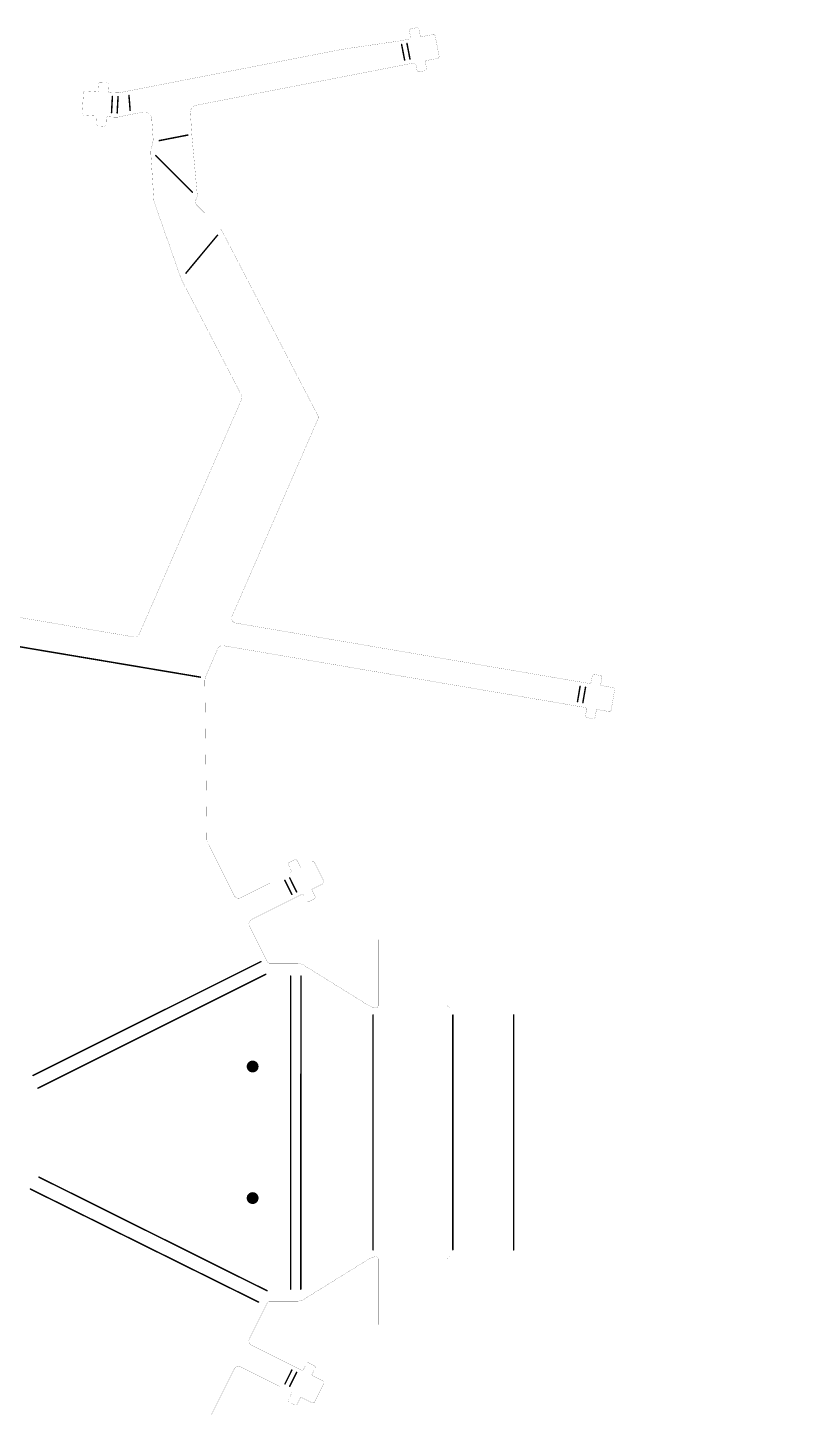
# Model space of a CAD drawing. Extents: x 325 to 617, y 86 to 372.
# Drawn here: x 390.8 to 471.2, y 230.5 to 372.1 of the extents above; entities that cross this region are included whole.
import ezdxf

# ---------------------------------------------------------------- set-up
doc = ezdxf.new("R2010")
doc.units = 0
for name, color, linetype in [('BOTTOMOVERLAY', 54, 'CONTINUOUS'), ('MECHANICAL1', 6, 'CONTINUOUS'), ('PADHOLELAYER', 156, 'CONTINUOUS')]:
    doc.layers.add(name, color=color, linetype=linetype)

msp = doc.modelspace()

# ---------------------------------------------------------------- linework, layer by layer
at = {"layer": 'BOTTOMOVERLAY', "const_width": 0.15}
for points in [[(429.22, 370.36), (429.53, 368.77)], [(429.77, 370.47), (430.08, 368.87)], [(399.43, 363.38), (399.52, 365.04)], [(400.01, 363.35), (400.1, 365.01)], [(401.22, 365.14), (401.34, 363.6)], [(404.33, 360.5), (407.26, 361.07)], [(403.97, 358.97), (407.73, 355.2)], [(407.07, 346.9), (410.31, 350.79)], [(380.28, 310.19), (408.55, 305.44)], [(447.28, 302.91), (447.55, 304.5)], [(447.83, 302.82), (448.11, 304.41)], [(417.23, 284.58), (417.94, 283.15)], [(417.73, 284.83), (418.44, 283.4)], [(391.38, 264.56), (414.76, 276.24)], [(391.88, 263.26), (415.26, 274.94)], [(417.82, 242.63), (417.83, 274.75)], [(418.87, 242.63), (418.88, 274.75)], [(426.29, 246.67), (426.29, 270.77)], [(434.48, 246.67), (434.48, 270.77)], [(440.72, 246.67), (440.72, 270.77)], [(391.98, 254.13), (415.4, 242.47)], [(391.11, 252.9), (414.52, 241.31)], [(417.24, 232.91), (417.95, 234.33)], [(417.73, 232.66), (418.44, 234.09)]]:
    msp.add_lwpolyline(points, dxfattribs=at)
at = {"layer": 'BOTTOMOVERLAY', "const_width": 0.075}
for points in [[(429.18, 370.36, 1), (429.26, 370.36, 1)], [(429.73, 370.47, 1), (429.81, 370.47, 1)], [(429.49, 368.77, 1), (429.57, 368.77, 1)], [(430.04, 368.87, 1), (430.12, 368.87, 1)], [(399.48, 365.04, 1), (399.55, 365.04, 1)], [(400.06, 365.01, 1), (400.14, 365.01, 1)], [(401.19, 365.14, 1), (401.26, 365.14, 1)], [(399.39, 363.38, 1), (399.47, 363.38, 1)], [(399.97, 363.35, 1), (400.05, 363.35, 1)], [(401.3, 363.6, 1), (401.37, 363.6, 1)], [(407.23, 361.07, 1), (407.3, 361.07, 1)], [(404.29, 360.5, 1), (404.37, 360.5, 1)], [(403.94, 358.97, 1), (404.01, 358.97, 1)], [(407.69, 355.2, 1), (407.76, 355.2, 1)], [(410.27, 350.79, 1), (410.35, 350.79, 1)], [(407.03, 346.9, 1), (407.11, 346.9, 1)], [(408.51, 305.44, 1), (408.59, 305.44, 1)], [(447.52, 304.5, 1), (447.59, 304.5, 1)], [(448.07, 304.41, 1), (448.14, 304.41, 1)], [(447.25, 302.91, 1), (447.32, 302.91, 1)], [(447.8, 302.82, 1), (447.87, 302.82, 1)], [(417.19, 284.58, 1), (417.26, 284.58, 1)], [(417.69, 284.83, 1), (417.76, 284.83, 1)], [(417.9, 283.15, 1), (417.98, 283.15, 1)], [(418.4, 283.4, 1), (418.48, 283.4, 1)], [(414.72, 276.24, 1), (414.8, 276.24, 1)], [(415.22, 274.94, 1), (415.3, 274.94, 1)], [(417.79, 274.75, 1), (417.87, 274.75, 1)], [(418.84, 274.75, 1), (418.92, 274.75, 1)], [(426.25, 270.77, 1), (426.32, 270.77, 1)], [(434.45, 270.77, 1), (434.52, 270.77, 1)], [(440.68, 270.77, 1), (440.76, 270.77, 1)], [(391.34, 264.56, 1), (391.41, 264.56, 1)], [(391.84, 263.26, 1), (391.91, 263.26, 1)], [(391.95, 254.13, 1), (392.02, 254.13, 1)], [(391.07, 252.9, 1), (391.15, 252.9, 1)], [(426.25, 246.67, 1), (426.32, 246.67, 1)], [(434.45, 246.67, 1), (434.52, 246.67, 1)], [(440.68, 246.67, 1), (440.76, 246.67, 1)], [(415.36, 242.47, 1), (415.44, 242.47, 1)], [(417.78, 242.63, 1), (417.85, 242.63, 1)], [(418.83, 242.63, 1), (418.9, 242.63, 1)], [(414.48, 241.31, 1), (414.56, 241.31, 1)], [(417.91, 234.33, 1), (417.98, 234.33, 1)], [(418.4, 234.09, 1), (418.48, 234.09, 1)], [(417.2, 232.91, 1), (417.27, 232.91, 1)], [(417.69, 232.66, 1), (417.77, 232.66, 1)]]:
    msp.add_lwpolyline(points, format="xyb", close=True, dxfattribs=at)
at = {"layer": 'MECHANICAL1', "const_width": 0.0127}
for points in [[(430.14, 371.15, -0.414214), (429.98, 370.92)], [(430.02, 371.74, -0.414214), (430.18, 371.97)], [(430.77, 372.09, -0.414214), (431, 371.93)], [(432.43, 371.39, -0.414214), (432.67, 371.23)], [(430.45, 368.46, -0.414214), (430.69, 368.3)], [(433.07, 369.17, -0.414214), (432.91, 368.94)], [(431.04, 367.56, -0.414214), (430.8, 367.71)], [(431.78, 367.91, -0.414214), (431.63, 367.67)], [(396.55, 365.41, -0.414214), (396.76, 365.6)], [(398.11, 366.31, -0.414214), (398.32, 366.5)], [(398.92, 366.47, -0.414214), (399.11, 366.25)], [(399.26, 365.44, -0.414214), (399.07, 365.65)], [(407.53, 363.34, -0.377635), (408.14, 364.13)], [(396.61, 363.1, -0.414214), (396.42, 363.31)], [(398.89, 362.76, -0.414214), (399.11, 362.95)], [(402.67, 363.43, -0.451763), (403.56, 362.74)], [(398.05, 362.01, -0.414214), (397.86, 362.22)], [(398.86, 362.16, -0.414214), (398.65, 361.97)], [(403.8, 354.23, -0.068302), (403.78, 354.37)], [(408.19, 353.87, -0.383566), (408.15, 354.54)], [(412.77, 334.38, -0.226343), (412.79, 333.95)], [(420.6, 332.32, -0.226343), (420.61, 331.89)], [(412.17, 310.99, -0.487173), (411.8, 311.68)], [(402.27, 309.85, -0.344834), (401.73, 309.56)], [(410.35, 308.38, -0.344834), (410.9, 308.67)], [(448.7, 304.96, -0.414214), (448.47, 304.79)], [(448.8, 305.55, -0.414214), (449.03, 305.71)], [(449.62, 305.61, -0.414214), (449.79, 305.38)], [(450.93, 304.37, -0.414214), (451.1, 304.14)], [(448.05, 302.33, -0.414214), (448.21, 302.1)], [(450.74, 302.07, -0.414214), (450.51, 301.91)], [(448.27, 301.28, -0.414214), (448.11, 301.51)], [(449.1, 301.34, -0.414214), (448.87, 301.18)], [(409.28, 288.53, -0.113065), (409.22, 288.75)], [(417.61, 286.16, -0.414214), (417.7, 286.43)], [(418.23, 286.7, -0.414214), (418.5, 286.61)], [(420.02, 286.47, -0.414214), (420.29, 286.38)], [(417.87, 285.62, -0.414214), (417.78, 285.35)], [(421.23, 284.51, -0.414214), (421.14, 284.24)], [(412.7, 282.81, -0.414214), (412.02, 283.03)], [(418.9, 283.12, -0.414214), (419.17, 283.03)], [(419.71, 282.4, -0.414214), (419.44, 282.49)], [(420.33, 282.94, -0.414214), (420.24, 282.67)], [(413.59, 279.9, -0.414214), (413.81, 280.57)], [(415.62, 276.09, -0.284079), (415.44, 276.2)], [(426.81, 271.73, -0.414214), (426.57, 271.49)], [(434.2, 271.49, -0.414214), (433.96, 271.73)], [(426.57, 245.97, -0.414214), (426.81, 245.73)], [(433.96, 245.73, -0.414214), (434.2, 245.97)], [(415.44, 241.26, -0.284079), (415.62, 241.37)], [(413.81, 236.88, -0.414214), (413.59, 237.55)], [(419.44, 234.96, -0.414214), (419.71, 235.05)], [(412.02, 234.42, -0.414214), (412.7, 234.65)], [(419.17, 234.43, -0.414214), (418.9, 234.34)], [(420.24, 234.78, -0.414214), (420.33, 234.52)], [(421.14, 233.22, -0.414214), (421.23, 232.95)], [(417.7, 231.03, -0.414214), (417.61, 231.3)], [(417.78, 232.1, -0.414214), (417.87, 231.83)], [(418.5, 230.85, -0.414214), (418.23, 230.76)], [(420.29, 231.07, -0.414214), (420.02, 230.98)]]:
    msp.add_lwpolyline(points, format="xyb", dxfattribs=at)
for points in [[(430.02, 371.74), (430.14, 371.15)], [(430.18, 371.97), (430.77, 372.09)], [(431, 371.93), (431.16, 371.14)], [(431.16, 371.14), (432.43, 371.39)], [(432.67, 371.23), (433.07, 369.17)], [(401.29, 365.62), (423.18, 369.88)], [(423.18, 369.88), (429.02, 370.73)], [(429.02, 370.73), (429.25, 370.77)], [(429.25, 370.77), (429.98, 370.92)], [(408.14, 364.13), (430.45, 368.46)], [(430.69, 368.3), (430.8, 367.71)], [(431.63, 368.69), (432.91, 368.94)], [(431.63, 368.69), (431.78, 367.91)], [(431.04, 367.56), (431.63, 367.67)], [(396.42, 363.31), (396.55, 365.41)], [(396.76, 365.6), (398.06, 365.52)], [(398.06, 365.52), (398.11, 366.31)], [(398.32, 366.5), (398.92, 366.47)], [(399.07, 365.65), (399.11, 366.25)], [(399.26, 365.44), (399.99, 365.4)], [(399.99, 365.4), (400.23, 365.41)], [(400.23, 365.41), (401.07, 365.58)], [(401.07, 365.58), (401.29, 365.62)], [(396.61, 363.1), (397.91, 363.02)], [(397.86, 362.22), (397.91, 363.02)], [(398.86, 362.16), (398.89, 362.76)], [(399.11, 362.95), (399.84, 362.9)], [(399.84, 362.9), (400.08, 362.91)], [(400.08, 362.91), (401.23, 363.15)], [(401.23, 363.15), (401.45, 363.19)], [(401.45, 363.19), (402.67, 363.43)], [(403.56, 362.74), (403.71, 360.58)], [(407.53, 363.34), (407.66, 361.35)], [(398.05, 362.01), (398.65, 361.97)], [(407.66, 361.35), (407.69, 360.93)], [(403.49, 359.65), (403.64, 360.15)], [(403.64, 360.15), (403.71, 360.58)], [(407.69, 360.93), (408.24, 354.88)], [(403.46, 359.26), (403.49, 359.65)], [(403.46, 359.26), (403.78, 354.37)], [(403.8, 354.23), (406.53, 346.46)], [(408.15, 354.54), (408.24, 354.88)], [(408.19, 353.87), (410.63, 351.42)], [(410.63, 351.42), (410.83, 351.13)], [(410.83, 351.13), (420.6, 332.32)], [(406.53, 346.46), (406.68, 346.11)], [(406.68, 346.11), (412.77, 334.38)], [(402.27, 309.85), (412.79, 333.95)], [(411.8, 311.68), (420.61, 331.89)], [(387.39, 312.01), (401.73, 309.56)], [(412.17, 310.99), (448.47, 304.79)], [(409.07, 305.44), (410.35, 308.38)], [(410.9, 308.67), (448.05, 302.33)], [(409.01, 305.11), (409.07, 305.44)], [(409.01, 305.11), (409.22, 288.75)], [(448.7, 304.96), (448.8, 305.55)], [(449.03, 305.71), (449.62, 305.61)], [(449.65, 304.59), (449.79, 305.38)], [(449.65, 304.59), (450.93, 304.37)], [(450.74, 302.07), (451.1, 304.14)], [(448.11, 301.51), (448.21, 302.1)], [(449.1, 301.34), (449.23, 302.13)], [(449.23, 302.13), (450.51, 301.91)], [(448.27, 301.28), (448.87, 301.18)], [(409.28, 288.53), (412.02, 283.03)], [(417.61, 286.16), (417.87, 285.62)], [(417.7, 286.43), (418.23, 286.7)], [(418.5, 286.61), (418.86, 285.89)], [(418.86, 285.89), (420.02, 286.47)], [(420.29, 286.38), (421.23, 284.51)], [(412.7, 282.81), (417.78, 285.35)], [(419.98, 283.66), (421.14, 284.24)], [(419.98, 283.66), (420.33, 282.94)], [(413.81, 280.57), (418.9, 283.12)], [(419.17, 283.03), (419.44, 282.49)], [(419.71, 282.4), (420.24, 282.67)], [(413.59, 279.9), (415.44, 276.2)], [(426.81, 271.73), (426.81, 278.49)], [(426.81, 278.49), (433.96, 278.49)], [(433.96, 271.73), (433.96, 278.49)], [(415.62, 276.09), (417.75, 276.09)], [(417.75, 276.09), (418.58, 276.09)], [(418.58, 276.09), (419.08, 275.93)], [(419.08, 275.93), (426.03, 271.62)], [(426.03, 271.62), (426.53, 271.49)], [(426.53, 271.49), (426.57, 271.49)], [(434.2, 271.49), (498.41, 271.49)], [(419.08, 241.53), (426.03, 245.83)], [(426.03, 245.83), (426.53, 245.97)], [(426.53, 245.97), (426.57, 245.97)], [(426.81, 238.99), (426.81, 245.73)], [(433.96, 238.99), (433.96, 245.73)], [(434.2, 245.97), (498.41, 245.97)], [(413.59, 237.55), (415.44, 241.26)], [(415.62, 241.37), (417.75, 241.37)], [(417.75, 241.37), (418.58, 241.37)], [(418.58, 241.37), (419.08, 241.53)], [(426.81, 238.99), (433.96, 238.99)], [(413.81, 236.88), (418.9, 234.34)], [(419.71, 235.05), (420.24, 234.78)], [(409.28, 228.93), (412.02, 234.42)], [(412.7, 234.65), (417.78, 232.1)], [(419.17, 234.43), (419.44, 234.96)], [(419.98, 233.8), (420.33, 234.52)], [(419.98, 233.8), (421.14, 233.22)], [(420.29, 231.07), (421.23, 232.95)], [(417.61, 231.3), (417.87, 231.83)], [(417.7, 231.03), (418.23, 230.76)], [(418.5, 230.85), (418.86, 231.56)], [(418.86, 231.56), (420.02, 230.98)]]:
    msp.add_lwpolyline(points, dxfattribs=at)
at = {"layer": 'MECHANICAL1'}
for points, const_width in [([(430.02, 371.74, 1), (430.02, 371.74, 1)], 0.00635), ([(430.02, 371.74, 1), (430.02, 371.74, 1)], 0.00635), ([(430.13, 371.15, 1), (430.14, 371.15, 1)], 0.00635), ([(430.13, 371.15, 1), (430.14, 371.15, 1)], 0.00635), ([(430.18, 371.97, 1), (430.18, 371.97, 1)], 0.00635), ([(430.18, 371.97, 1), (430.18, 371.97, 1)], 0.00635), ([(430.77, 372.09, 1), (430.77, 372.09, 1)], 0.00635), ([(430.77, 372.09, 1), (430.77, 372.09, 1)], 0.00635), ([(431, 371.93, 1), (431.01, 371.93, 1)], 0.00635), ([(431, 371.93, 1), (431.01, 371.93, 1)], 0.00635), ([(431.15, 371.14, 1), (431.16, 371.14, 1)], 0.00635), ([(431.15, 371.14, 1), (431.16, 371.14, 1)], 0.00635), ([(432.43, 371.39, 1), (432.43, 371.39, 1)], 0.00635), ([(432.43, 371.39, 1), (432.43, 371.39, 1)], 0.00635), ([(432.66, 371.23, 1), (432.67, 371.23, 1)], 0.00635), ([(432.66, 371.23, 1), (432.67, 371.23, 1)], 0.00635), ([(423.18, 369.88, 1), (423.18, 369.88, 1)], 0.00635), ([(423.18, 369.88, 1), (423.18, 369.88, 1)], 0.00635), ([(429.01, 370.73, 1), (429.02, 370.73, 1)], 0.00635), ([(429.01, 370.73, 1), (429.02, 370.73, 1)], 0.00635), ([(429.25, 370.77, 1), (429.26, 370.77, 1)], 0.00635), ([(429.25, 370.77, 1), (429.26, 370.77, 1)], 0.00635), ([(429.97, 370.92, 1), (429.98, 370.92, 1)], 0.00635), ([(429.97, 370.92, 1), (429.98, 370.92, 1)], 0.00635), ([(430.45, 368.46, 1), (430.46, 368.46, 1)], 0.00635), ([(430.45, 368.46, 1), (430.46, 368.46, 1)], 0.00635), ([(430.69, 368.3, 1), (430.69, 368.3, 1)], 0.00635), ([(430.69, 368.3, 1), (430.69, 368.3, 1)], 0.00635), ([(431.63, 368.69, 1), (431.64, 368.69, 1)], 0.00635), ([(431.63, 368.69, 1), (431.64, 368.69, 1)], 0.00635), ([(432.91, 368.94, 1), (432.91, 368.94, 1)], 0.00635), ([(432.91, 368.94, 1), (432.91, 368.94, 1)], 0.00635), ([(433.06, 369.17, 1), (433.07, 369.17, 1)], 0.00635), ([(433.06, 369.17, 1), (433.07, 369.17, 1)], 0.00635), ([(430.8, 367.71, 1), (430.81, 367.71, 1)], 0.00635), ([(430.8, 367.71, 1), (430.81, 367.71, 1)], 0.00635), ([(431.03, 367.56, 1), (431.04, 367.56, 1)], 0.00635), ([(431.03, 367.56, 1), (431.04, 367.56, 1)], 0.00635), ([(431.62, 367.67, 1), (431.63, 367.67, 1)], 0.00635), ([(431.62, 367.67, 1), (431.63, 367.67, 1)], 0.00635), ([(431.78, 367.91, 1), (431.79, 367.91, 1)], 0.00635), ([(431.78, 367.91, 1), (431.79, 367.91, 1)], 0.00635), ([(396.55, 365.41, 1), (396.55, 365.41, 1)], 0.00635), ([(396.55, 365.41, 1), (396.55, 365.41, 1)], 0.00635), ([(396.76, 365.6, 1), (396.77, 365.6, 1)], 0.00635), ([(396.76, 365.6, 1), (396.77, 365.6, 1)], 0.00635), ([(398.06, 365.52, 1), (398.06, 365.52, 1)], 0.00635), ([(398.06, 365.52, 1), (398.06, 365.52, 1)], 0.00635), ([(398.11, 366.31, 1), (398.11, 366.31, 1)], 0.00635), ([(398.11, 366.31, 1), (398.11, 366.31, 1)], 0.00635), ([(398.32, 366.5, 1), (398.32, 366.5, 1)], 0.00635), ([(398.32, 366.5, 1), (398.32, 366.5, 1)], 0.00635), ([(398.92, 366.47, 1), (398.92, 366.47, 1)], 0.00635), ([(398.92, 366.47, 1), (398.92, 366.47, 1)], 0.00635), ([(399.07, 365.65, 1), (399.07, 365.65, 1)], 0.00635), ([(399.07, 365.65, 1), (399.07, 365.65, 1)], 0.00635), ([(399.1, 366.25, 1), (399.11, 366.25, 1)], 0.00635), ([(399.1, 366.25, 1), (399.11, 366.25, 1)], 0.00635), ([(399.25, 365.44, 1), (399.26, 365.44, 1)], 0.00635), ([(399.25, 365.44, 1), (399.26, 365.44, 1)], 0.00635), ([(399.99, 365.4, 1), (400, 365.4, 1)], 0.00635), ([(399.99, 365.4, 1), (400, 365.4, 1)], 0.00635), ([(400.23, 365.41, 1), (400.24, 365.41, 1)], 0.00635), ([(400.23, 365.41, 1), (400.24, 365.41, 1)], 0.00635), ([(401.07, 365.58, 1), (401.08, 365.58, 1)], 0.00635), ([(401.07, 365.58, 1), (401.08, 365.58, 1)], 0.00635), ([(401.28, 365.62, 1), (401.29, 365.62, 1)], 0.00635), ([(401.28, 365.62, 1), (401.29, 365.62, 1)], 0.00635), ([(408.14, 364.13, 1), (408.14, 364.13, 1)], 0.00635), ([(408.14, 364.13, 1), (408.14, 364.13, 1)], 0.00635), ([(396.42, 363.31, 1), (396.43, 363.31, 1)], 0.00635), ([(396.42, 363.31, 1), (396.43, 363.31, 1)], 0.00635), ([(396.61, 363.1, 1), (396.61, 363.1, 1)], 0.00635), ([(396.61, 363.1, 1), (396.61, 363.1, 1)], 0.00635), ([(397.9, 363.02, 1), (397.91, 363.02, 1)], 0.00635), ([(397.9, 363.02, 1), (397.91, 363.02, 1)], 0.00635), ([(398.89, 362.76, 1), (398.9, 362.76, 1)], 0.00635), ([(398.89, 362.76, 1), (398.9, 362.76, 1)], 0.00635), ([(399.1, 362.95, 1), (399.11, 362.95, 1)], 0.00635), ([(399.1, 362.95, 1), (399.11, 362.95, 1)], 0.00635), ([(399.84, 362.9, 1), (399.85, 362.9, 1)], 0.00635), ([(399.84, 362.9, 1), (399.85, 362.9, 1)], 0.00635), ([(400.08, 362.91, 1), (400.09, 362.91, 1)], 0.00635), ([(400.08, 362.91, 1), (400.09, 362.91, 1)], 0.00635), ([(401.23, 363.15, 1), (401.24, 363.15, 1)], 0.00635), ([(401.23, 363.15, 1), (401.24, 363.15, 1)], 0.00635), ([(401.44, 363.19, 1), (401.45, 363.19, 1)], 0.00635), ([(401.44, 363.19, 1), (401.45, 363.19, 1)], 0.00635), ([(402.67, 363.43, 1), (402.68, 363.43, 1)], 0.00635), ([(402.67, 363.43, 1), (402.68, 363.43, 1)], 0.00635), ([(403.56, 362.74, 1), (403.57, 362.74, 1)], 0.00635), ([(403.56, 362.74, 1), (403.57, 362.74, 1)], 0.00635), ([(407.53, 363.34, 1), (407.54, 363.34, 1)], 0.00635), ([(407.53, 363.34, 1), (407.54, 363.34, 1)], 0.00635), ([(397.86, 362.22, 1), (397.86, 362.22, 1)], 0.00635), ([(397.86, 362.22, 1), (397.86, 362.22, 1)], 0.00635), ([(398.04, 362.01, 1), (398.05, 362.01, 1)], 0.00635), ([(398.04, 362.01, 1), (398.05, 362.01, 1)], 0.00635), ([(398.64, 361.97, 1), (398.65, 361.97, 1)], 0.00635), ([(398.64, 361.97, 1), (398.65, 361.97, 1)], 0.00635), ([(398.85, 362.16, 1), (398.86, 362.16, 1)], 0.00635), ([(398.85, 362.16, 1), (398.86, 362.16, 1)], 0.00635), ([(407.66, 361.35, 1), (407.67, 361.35, 1)], 0.00635), ([(407.66, 361.35, 1), (407.67, 361.35, 1)], 0.00635), ([(403.64, 360.15, 1), (403.65, 360.15, 1)], 0.00635), ([(403.64, 360.15, 1), (403.65, 360.15, 1)], 0.00635), ([(403.7, 360.58, 1), (403.71, 360.58, 1)], 0.00635), ([(403.7, 360.58, 1), (403.71, 360.58, 1)], 0.00635), ([(407.69, 360.93, 1), (407.7, 360.93, 1)], 0.00635), ([(407.69, 360.93, 1), (407.7, 360.93, 1)], 0.00635), ([(403.46, 359.26, 1), (403.46, 359.26, 1)], 0.00635), ([(403.46, 359.26, 1), (403.46, 359.26, 1)], 0.00635), ([(403.49, 359.65, 1), (403.49, 359.65, 1)], 0.00635), ([(403.49, 359.65, 1), (403.49, 359.65, 1)], 0.00635), ([(403.77, 354.37, 1), (403.78, 354.37, 1)], 0.00635), ([(403.77, 354.37, 1), (403.78, 354.37, 1)], 0.00635), ([(403.8, 354.23, 1), (403.81, 354.23, 1)], 0.00635), ([(403.8, 354.23, 1), (403.81, 354.23, 1)], 0.00635), ([(408.15, 354.54, 1), (408.16, 354.54, 1)], 0.00635), ([(408.15, 354.54, 1), (408.16, 354.54, 1)], 0.00635), ([(408.23, 354.88, 1), (408.24, 354.88, 1)], 0.00635), ([(408.23, 354.88, 1), (408.24, 354.88, 1)], 0.00635), ([(408.19, 353.87, 1), (408.19, 353.87, 1)], 0.00635), ([(408.19, 353.87, 1), (408.19, 353.87, 1)], 0.00635), ([(410.63, 351.42, 1), (410.63, 351.42, 1)], 0.00635), ([(410.63, 351.42, 1), (410.63, 351.42, 1)], 0.00635), ([(410.83, 351.13, 1), (410.84, 351.13, 1)], 0.00635), ([(410.83, 351.13, 1), (410.84, 351.13, 1)], 0.00635), ([(406.53, 346.46, 1), (406.53, 346.46, 1)], 0.00635), ([(406.53, 346.46, 1), (406.53, 346.46, 1)], 0.00635), ([(406.68, 346.11, 1), (406.68, 346.11, 1)], 0.00635), ([(406.68, 346.11, 1), (406.68, 346.11, 1)], 0.00635), ([(412.77, 334.38, 1), (412.77, 334.38, 1)], 0.00635), ([(412.77, 334.38, 1), (412.77, 334.38, 1)], 0.00635), ([(412.78, 333.95, 1), (412.79, 333.95, 1)], 0.00635), ([(412.78, 333.95, 1), (412.79, 333.95, 1)], 0.00635), ([(420.6, 332.32, 1), (420.6, 332.32, 1)], 0.00635), ([(420.6, 332.32, 1), (420.6, 332.32, 1)], 0.00635), ([(420.61, 331.89, 1), (420.62, 331.89, 1)], 0.00635), ([(420.61, 331.89, 1), (420.62, 331.89, 1)], 0.00635), ([(411.79, 311.68, 1), (411.8, 311.68, 1)], 0.00635), ([(411.79, 311.68, 1), (411.8, 311.68, 1)], 0.00635), ([(412.17, 310.99, 1), (412.17, 310.99, 1)], 0.00635), ([(412.17, 310.99, 1), (412.17, 310.99, 1)], 0.00635), ([(401.73, 309.56, 1), (401.73, 309.56, 1)], 0.00635), ([(401.73, 309.56, 1), (401.73, 309.56, 1)], 0.00635), ([(402.27, 309.85, 1), (402.27, 309.85, 1)], 0.00635), ([(402.27, 309.85, 1), (402.27, 309.85, 1)], 0.00635), ([(410.35, 308.38, 1), (410.36, 308.38, 1)], 0.00635), ([(410.35, 308.38, 1), (410.36, 308.38, 1)], 0.00635), ([(410.89, 308.67, 1), (410.9, 308.67, 1)], 0.00635), ([(410.89, 308.67, 1), (410.9, 308.67, 1)], 0.00635), ([(409, 305.11, 1), (409.01, 305.11, 1)], 0.00635), ([(409, 305.11, 1), (409.01, 305.11, 1)], 0.00635), ([(409.07, 305.44, 1), (409.08, 305.44, 1)], 0.00635), ([(409.07, 305.44, 1), (409.08, 305.44, 1)], 0.00635), ([(448.47, 304.79, 1), (448.47, 304.79, 1)], 0.00635), ([(448.47, 304.79, 1), (448.47, 304.79, 1)], 0.00635), ([(448.7, 304.96, 1), (448.7, 304.96, 1)], 0.00635), ([(448.7, 304.96, 1), (448.7, 304.96, 1)], 0.00635), ([(448.8, 305.55, 1), (448.8, 305.55, 1)], 0.00635), ([(448.8, 305.55, 1), (448.8, 305.55, 1)], 0.00635), ([(449.03, 305.71, 1), (449.03, 305.71, 1)], 0.00635), ([(449.03, 305.71, 1), (449.03, 305.71, 1)], 0.00635), ([(449.62, 305.61, 1), (449.63, 305.61, 1)], 0.00635), ([(449.62, 305.61, 1), (449.63, 305.61, 1)], 0.00635), ([(449.65, 304.59, 1), (449.66, 304.59, 1)], 0.00635), ([(449.65, 304.59, 1), (449.66, 304.59, 1)], 0.00635), ([(449.78, 305.38, 1), (449.79, 305.38, 1)], 0.00635), ([(449.78, 305.38, 1), (449.79, 305.38, 1)], 0.00635), ([(450.93, 304.37, 1), (450.94, 304.37, 1)], 0.00635), ([(450.93, 304.37, 1), (450.94, 304.37, 1)], 0.00635), ([(451.09, 304.14, 1), (451.1, 304.14, 1)], 0.00635), ([(451.09, 304.14, 1), (451.1, 304.14, 1)], 0.00635), ([(448.05, 302.33, 1), (448.05, 302.33, 1)], 0.00635), ([(448.05, 302.33, 1), (448.05, 302.33, 1)], 0.00635), ([(448.21, 302.1, 1), (448.22, 302.1, 1)], 0.00635), ([(448.21, 302.1, 1), (448.22, 302.1, 1)], 0.00635), ([(449.23, 302.13, 1), (449.23, 302.13, 1)], 0.00635), ([(449.23, 302.13, 1), (449.23, 302.13, 1)], 0.00635), ([(450.51, 301.91, 1), (450.52, 301.91, 1)], 0.00635), ([(450.51, 301.91, 1), (450.52, 301.91, 1)], 0.00635), ([(450.74, 302.07, 1), (450.75, 302.07, 1)], 0.00635), ([(450.74, 302.07, 1), (450.75, 302.07, 1)], 0.00635), ([(448.11, 301.51, 1), (448.11, 301.51, 1)], 0.00635), ([(448.11, 301.51, 1), (448.11, 301.51, 1)], 0.00635), ([(448.27, 301.28, 1), (448.28, 301.28, 1)], 0.00635), ([(448.27, 301.28, 1), (448.28, 301.28, 1)], 0.00635), ([(448.86, 301.18, 1), (448.87, 301.18, 1)], 0.00635), ([(448.86, 301.18, 1), (448.87, 301.18, 1)], 0.00635), ([(449.09, 301.34, 1), (449.1, 301.34, 1)], 0.00635), ([(449.09, 301.34, 1), (449.1, 301.34, 1)], 0.00635), ([(409.22, 288.75, 1), (409.23, 288.75, 1)], 0.00635), ([(409.22, 288.75, 1), (409.23, 288.75, 1)], 0.00635), ([(409.27, 288.53, 1), (409.28, 288.53, 1)], 0.00635), ([(409.27, 288.53, 1), (409.28, 288.53, 1)], 0.00635), ([(417.6, 286.16, 1), (417.61, 286.16, 1)], 0.00635), ([(417.6, 286.16, 1), (417.61, 286.16, 1)], 0.00635), ([(417.69, 286.43, 1), (417.7, 286.43, 1)], 0.00635), ([(417.69, 286.43, 1), (417.7, 286.43, 1)], 0.00635), ([(418.23, 286.7, 1), (418.24, 286.7, 1)], 0.00635), ([(418.23, 286.7, 1), (418.24, 286.7, 1)], 0.00635), ([(418.5, 286.61, 1), (418.5, 286.61, 1)], 0.00635), ([(418.5, 286.61, 1), (418.5, 286.61, 1)], 0.00635), ([(420.02, 286.47, 1), (420.02, 286.47, 1)], 0.00635), ([(420.02, 286.47, 1), (420.02, 286.47, 1)], 0.00635), ([(420.29, 286.38, 1), (420.29, 286.38, 1)], 0.00635), ([(420.29, 286.38, 1), (420.29, 286.38, 1)], 0.00635), ([(417.78, 285.35, 1), (417.79, 285.35, 1)], 0.00635), ([(417.78, 285.35, 1), (417.79, 285.35, 1)], 0.00635), ([(417.87, 285.62, 1), (417.88, 285.62, 1)], 0.00635), ([(417.87, 285.62, 1), (417.88, 285.62, 1)], 0.00635), ([(418.86, 285.89, 1), (418.86, 285.89, 1)], 0.00635), ([(418.86, 285.89, 1), (418.86, 285.89, 1)], 0.00635), ([(419.97, 283.66, 1), (419.98, 283.66, 1)], 0.00635), ([(419.97, 283.66, 1), (419.98, 283.66, 1)], 0.00635), ([(421.14, 284.24, 1), (421.14, 284.24, 1)], 0.00635), ([(421.14, 284.24, 1), (421.14, 284.24, 1)], 0.00635), ([(421.23, 284.51, 1), (421.23, 284.51, 1)], 0.00635), ([(421.23, 284.51, 1), (421.23, 284.51, 1)], 0.00635), ([(412.02, 283.03, 1), (412.03, 283.03, 1)], 0.00635), ([(412.02, 283.03, 1), (412.03, 283.03, 1)], 0.00635), ([(412.69, 282.81, 1), (412.7, 282.81, 1)], 0.00635), ([(412.69, 282.81, 1), (412.7, 282.81, 1)], 0.00635), ([(418.9, 283.12, 1), (418.91, 283.12, 1)], 0.00635), ([(418.9, 283.12, 1), (418.91, 283.12, 1)], 0.00635), ([(419.17, 283.03, 1), (419.17, 283.03, 1)], 0.00635), ([(419.17, 283.03, 1), (419.17, 283.03, 1)], 0.00635), ([(419.44, 282.49, 1), (419.44, 282.49, 1)], 0.00635), ([(419.44, 282.49, 1), (419.44, 282.49, 1)], 0.00635), ([(419.7, 282.4, 1), (419.71, 282.4, 1)], 0.00635), ([(419.7, 282.4, 1), (419.71, 282.4, 1)], 0.00635), ([(420.24, 282.67, 1), (420.25, 282.67, 1)], 0.00635), ([(420.24, 282.67, 1), (420.25, 282.67, 1)], 0.00635), ([(420.33, 282.94, 1), (420.34, 282.94, 1)], 0.00635), ([(420.33, 282.94, 1), (420.34, 282.94, 1)], 0.00635), ([(413.81, 280.57, 1), (413.82, 280.57, 1)], 0.00635), ([(413.81, 280.57, 1), (413.82, 280.57, 1)], 0.00635), ([(413.59, 279.9, 1), (413.59, 279.9, 1)], 0.00635), ([(413.59, 279.9, 1), (413.59, 279.9, 1)], 0.00635), ([(426.8, 278.49, 1), (426.81, 278.49, 1)], 0.00635), ([(426.8, 278.49, 1), (426.81, 278.49, 1)], 0.00635), ([(433.95, 278.49, 1), (433.96, 278.49, 1)], 0.00635), ([(433.95, 278.49, 1), (433.96, 278.49, 1)], 0.00635), ([(415.44, 276.2, 1), (415.44, 276.2, 1)], 0.00635), ([(415.44, 276.2, 1), (415.44, 276.2, 1)], 0.00635), ([(415.62, 276.09, 1), (415.62, 276.09, 1)], 0.00635), ([(415.62, 276.09, 1), (415.62, 276.09, 1)], 0.00635), ([(417.74, 276.09, 1), (417.75, 276.09, 1)], 0.00635), ([(417.74, 276.09, 1), (417.75, 276.09, 1)], 0.00635), ([(418.58, 276.09, 1), (418.59, 276.09, 1)], 0.00635), ([(418.58, 276.09, 1), (418.59, 276.09, 1)], 0.00635), ([(419.08, 275.93, 1), (419.09, 275.93, 1)], 0.00635), ([(419.08, 275.93, 1), (419.09, 275.93, 1)], 0.00635), ([(426.03, 271.62, 1), (426.03, 271.62, 1)], 0.00635), ([(426.03, 271.62, 1), (426.03, 271.62, 1)], 0.00635), ([(426.53, 271.49, 1), (426.53, 271.49, 1)], 0.00635), ([(426.53, 271.49, 1), (426.53, 271.49, 1)], 0.00635), ([(426.56, 271.49, 1), (426.57, 271.49, 1)], 0.00635), ([(426.56, 271.49, 1), (426.57, 271.49, 1)], 0.00635), ([(426.8, 271.73, 1), (426.81, 271.73, 1)], 0.00635), ([(426.8, 271.73, 1), (426.81, 271.73, 1)], 0.00635), ([(433.95, 271.73, 1), (433.96, 271.73, 1)], 0.00635), ([(433.95, 271.73, 1), (433.96, 271.73, 1)], 0.00635), ([(434.19, 271.49, 1), (434.2, 271.49, 1)], 0.00635), ([(434.19, 271.49, 1), (434.2, 271.49, 1)], 0.00635), ([(414.52, 265.48, 1), (413.32, 265.48, 1)], 0.0127), ([(413.31, 265.48, 1), (413.32, 265.48, 1)], 0.00635), ([(414.51, 265.48, 1), (414.52, 265.48, 1)], 0.00635), ([(414.52, 251.98, 1), (413.32, 251.98, 1)], 0.0127), ([(413.31, 251.98, 1), (413.32, 251.98, 1)], 0.00635), ([(414.51, 251.98, 1), (414.52, 251.98, 1)], 0.00635), ([(426.03, 245.83, 1), (426.03, 245.83, 1)], 0.00635), ([(426.03, 245.83, 1), (426.03, 245.83, 1)], 0.00635), ([(426.53, 245.97, 1), (426.53, 245.97, 1)], 0.00635), ([(426.53, 245.97, 1), (426.53, 245.97, 1)], 0.00635), ([(426.56, 245.97, 1), (426.57, 245.97, 1)], 0.00635), ([(426.56, 245.97, 1), (426.57, 245.97, 1)], 0.00635), ([(426.8, 245.73, 1), (426.81, 245.73, 1)], 0.00635), ([(426.8, 245.73, 1), (426.81, 245.73, 1)], 0.00635), ([(433.95, 245.73, 1), (433.96, 245.73, 1)], 0.00635), ([(433.95, 245.73, 1), (433.96, 245.73, 1)], 0.00635), ([(434.19, 245.97, 1), (434.2, 245.97, 1)], 0.00635), ([(434.19, 245.97, 1), (434.2, 245.97, 1)], 0.00635), ([(415.44, 241.26, 1), (415.44, 241.26, 1)], 0.00635), ([(415.44, 241.26, 1), (415.44, 241.26, 1)], 0.00635), ([(415.62, 241.37, 1), (415.62, 241.37, 1)], 0.00635), ([(415.62, 241.37, 1), (415.62, 241.37, 1)], 0.00635), ([(417.74, 241.37, 1), (417.75, 241.37, 1)], 0.00635), ([(417.74, 241.37, 1), (417.75, 241.37, 1)], 0.00635), ([(418.58, 241.37, 1), (418.59, 241.37, 1)], 0.00635), ([(418.58, 241.37, 1), (418.59, 241.37, 1)], 0.00635), ([(419.08, 241.53, 1), (419.09, 241.53, 1)], 0.00635), ([(419.08, 241.53, 1), (419.09, 241.53, 1)], 0.00635), ([(426.8, 238.99, 1), (426.81, 238.99, 1)], 0.00635), ([(426.8, 238.99, 1), (426.81, 238.99, 1)], 0.00635), ([(433.95, 238.99, 1), (433.96, 238.99, 1)], 0.00635), ([(433.95, 238.99, 1), (433.96, 238.99, 1)], 0.00635), ([(413.59, 237.55, 1), (413.59, 237.55, 1)], 0.00635), ([(413.59, 237.55, 1), (413.59, 237.55, 1)], 0.00635), ([(413.81, 236.88, 1), (413.82, 236.88, 1)], 0.00635), ([(413.81, 236.88, 1), (413.82, 236.88, 1)], 0.00635), ([(419.7, 235.05, 1), (419.71, 235.05, 1)], 0.00635), ([(419.7, 235.05, 1), (419.71, 235.05, 1)], 0.00635), ([(412.02, 234.42, 1), (412.03, 234.42, 1)], 0.00635), ([(412.02, 234.42, 1), (412.03, 234.42, 1)], 0.00635), ([(412.69, 234.65, 1), (412.7, 234.65, 1)], 0.00635), ([(412.69, 234.65, 1), (412.7, 234.65, 1)], 0.00635), ([(418.9, 234.34, 1), (418.91, 234.34, 1)], 0.00635), ([(418.9, 234.34, 1), (418.91, 234.34, 1)], 0.00635), ([(419.17, 234.43, 1), (419.17, 234.43, 1)], 0.00635), ([(419.17, 234.43, 1), (419.17, 234.43, 1)], 0.00635), ([(419.44, 234.96, 1), (419.44, 234.96, 1)], 0.00635), ([(419.44, 234.96, 1), (419.44, 234.96, 1)], 0.00635), ([(419.97, 233.8, 1), (419.98, 233.8, 1)], 0.00635), ([(419.97, 233.8, 1), (419.98, 233.8, 1)], 0.00635), ([(420.24, 234.78, 1), (420.25, 234.78, 1)], 0.00635), ([(420.24, 234.78, 1), (420.25, 234.78, 1)], 0.00635), ([(420.33, 234.52, 1), (420.34, 234.52, 1)], 0.00635), ([(420.33, 234.52, 1), (420.34, 234.52, 1)], 0.00635), ([(421.14, 233.22, 1), (421.14, 233.22, 1)], 0.00635), ([(421.14, 233.22, 1), (421.14, 233.22, 1)], 0.00635), ([(421.23, 232.95, 1), (421.23, 232.95, 1)], 0.00635), ([(421.23, 232.95, 1), (421.23, 232.95, 1)], 0.00635), ([(417.6, 231.3, 1), (417.61, 231.3, 1)], 0.00635), ([(417.6, 231.3, 1), (417.61, 231.3, 1)], 0.00635), ([(417.69, 231.03, 1), (417.7, 231.03, 1)], 0.00635), ([(417.69, 231.03, 1), (417.7, 231.03, 1)], 0.00635), ([(417.78, 232.1, 1), (417.79, 232.1, 1)], 0.00635), ([(417.78, 232.1, 1), (417.79, 232.1, 1)], 0.00635), ([(417.87, 231.83, 1), (417.88, 231.83, 1)], 0.00635), ([(417.87, 231.83, 1), (417.88, 231.83, 1)], 0.00635), ([(418.5, 230.85, 1), (418.5, 230.85, 1)], 0.00635), ([(418.5, 230.85, 1), (418.5, 230.85, 1)], 0.00635), ([(418.86, 231.56, 1), (418.86, 231.56, 1)], 0.00635), ([(418.86, 231.56, 1), (418.86, 231.56, 1)], 0.00635), ([(420.02, 230.98, 1), (420.02, 230.98, 1)], 0.00635), ([(420.02, 230.98, 1), (420.02, 230.98, 1)], 0.00635), ([(420.29, 231.07, 1), (420.29, 231.07, 1)], 0.00635), ([(420.29, 231.07, 1), (420.29, 231.07, 1)], 0.00635), ([(418.23, 230.76, 1), (418.24, 230.76, 1)], 0.00635), ([(418.23, 230.76, 1), (418.24, 230.76, 1)], 0.00635)]:
    msp.add_lwpolyline(points, format="xyb", close=True, dxfattribs=dict(at, const_width=const_width))
at = {"layer": 'PADHOLELAYER', "const_width": 0.6}
for points in [[(413.62, 265.48, 1), (414.22, 265.48, 1)], [(413.62, 251.98, 1), (414.22, 251.98, 1)]]:
    msp.add_lwpolyline(points, format="xyb", close=True, dxfattribs=at)

doc.saveas('drawing.dxf')
